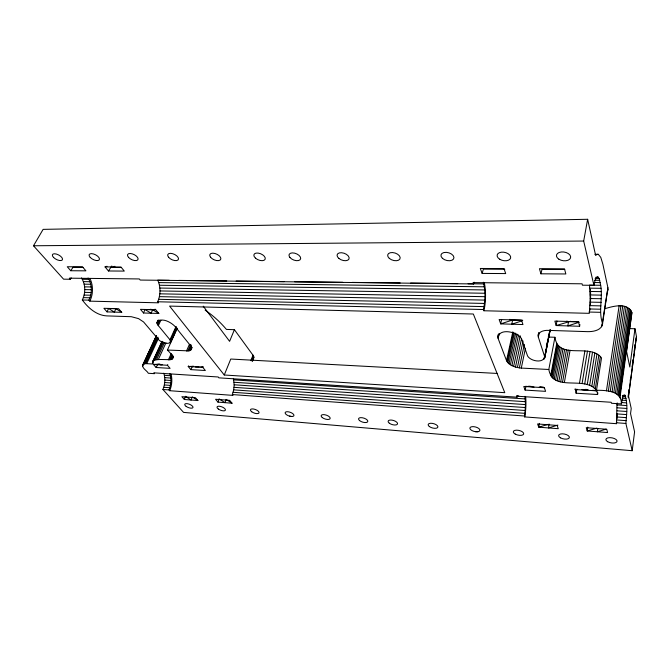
<?xml version="1.0" encoding="UTF-8"?>
<svg xmlns="http://www.w3.org/2000/svg" width="670" height="670" viewBox="0 0 670 670"><rect width="100%" height="100%" fill="white"/><g stroke="black" fill="none" stroke-linecap="round" stroke-linejoin="round"><path stroke-width="1" d="M483.346 282.229C485.574 291.132 485.34 300.587 483.413 309.532L483.891 310.763L589.34 313.334L590.178 298.535L589.508 285.144L600.672 285.278C602.992 298.167 598.184 311.265 602.606 323.786C601.493 330.511 593.059 331.767 587.414 331.65L548.412 330.377C544.375 330.067 537.122 331.684 538.328 337.102L544.668 356.683C543.437 363.726 530.339 361.163 527.55 355.912L521.779 339.313C518.664 331.809 498.011 327.161 498.103 338.425L506.512 360.594C509.267 365.837 515.791 367.596 521.294 368.081L548.814 369.488C553.035 392.838 584.307 375.058 596.484 390.309C605.638 390.216 621.936 390.66 621.366 403.918L611.467 403.273L611.216 402.268L516.704 396.188L517.081 397.159L218.889 377.847L218.202 376.984L153.773 372.847L154.519 373.676L148.33 373.274C147.224 370.686 140.809 367.813 143.204 364.346L156.37 336.047M525.054 396.355L525.473 404.596L524.669 416.916L616.484 423.691L616.986 403.147M163.79 373.182C165.49 378.483 165.08 384.371 162.911 389.471L183.563 412.393L632.195 450.709L625.889 423.457C626.551 414.085 628.217 403.876 624.792 394.923L623.77 395.082L622.723 397.285L621.366 403.918M162.911 389.471L169.008 389.915L169.711 390.71L233.001 395.384L232.348 394.563L233.679 389.856L234.165 384.781L233.386 378.382M81.472 277.916C85.651 284.407 85.735 293.142 82.318 299.976L88.901 300.135L89.805 301.148L158.53 302.823L157.685 301.768C160.716 295.009 160.775 286.936 157.76 280.161L169.259 280.295M169.008 389.915C171.16 384.789 171.57 378.893 169.887 373.575M88.901 300.135C92.301 293.259 92.226 284.516 88.063 277.983M82.318 299.976C88.164 307.899 96.455 315.335 106.773 315.897L131.32 316.701L138.539 318.627L143.581 321.96L158.296 339.255C160.172 342.638 172.6 346.206 169.979 339.782L157.618 324.757L156.973 322.948L157.911 320.293M632.195 450.709L634.582 431.865L630.554 413.608L631.224 408.491L628.494 395.995L636.458 336.516L634.984 328.761L629.926 328.602M636.458 336.516L628.326 397.771L628.494 395.995M634.984 328.761L629.8 367.001L626.576 351.432L631.952 312.798C627.589 301.994 613.167 306.24 604.7 308.736M628.1 396.523L628.376 394.479M628.787 391.414L629.063 389.362M630.16 381.18L630.428 379.136M632.078 366.859L632.354 364.815M632.765 361.75L633.033 359.698M633.452 356.633L633.719 354.589M634.13 351.516L634.406 349.472M634.817 346.407L635.093 344.355M635.503 341.29L635.78 339.246M587.766 427.075L587.23 430.969L607.606 432.56L606.744 429.261L586.267 427.695L587.23 430.969L596.945 428.097M597.782 428.792L597.372 431.756L606.157 429.143M618.921 395.878L630.922 310.31M619.582 396.849L631.534 311.316M619.959 397.821L631.869 312.346M616.81 394.044L628.946 308.434M617.991 394.94L630.051 309.339M613.812 392.511L626.132 306.919M615.403 393.231L627.631 307.622M612.079 391.9L624.49 306.341M610.236 391.422L622.757 305.914M606.442 390.895L619.164 305.512M608.343 391.087L620.964 305.629M579.617 326.273L578.436 321.776L554.869 321.106L556.175 325.553L579.617 326.273L579.877 324.514M596.484 390.309L601.526 357.88C589.768 342.512 558.42 360.979 554.928 337.278L548.697 337.052M595.27 388.977L600.354 356.532M591.794 386.54L596.962 354.087M601.601 326.734L602.079 323.71M605.286 303.56L605.605 301.542M602.464 322.211L607.924 287.824L602.866 264.206L600.781 257.372L598.302 254.315L594.901 254.366M602.322 325.31L607.924 287.824M593.695 387.704L598.821 355.251M589.625 385.51L594.834 353.057M587.238 384.639L592.506 352.202M539.4 423.381L538.772 427.184L558.261 428.7L557.155 425.458L537.591 423.959L538.772 427.184L548.177 424.361M556.921 320.98L556.175 325.553L570.555 321.29M584.701 383.952L590.027 351.541M578.319 321.826L568.545 321.592L567.833 325.913L579.316 322.186M582.096 383.475L587.464 351.097M585.923 389.262L585.773 390.175L581.92 389.655M549.115 424.085L548.47 427.937L557.909 425.09M579.483 383.215L584.91 350.879M575.187 388.734L576.108 393.215L597.59 394.529L597.883 392.863M596.761 390.007L597.59 394.529M564.375 382.361L570.086 350.259M562.524 382.185L568.277 350.109M560.681 381.85L566.468 349.799M557.155 380.778L563.018 348.76M70.266 279.248L69.312 278.176L139.318 278.946L140.223 280.06L473.581 283.929L473.07 282.606L582.071 283.804L582.414 285.194L593.93 285.328L583.679 241.049L587.649 219.291L43.123 229.366L33.5 245.773L63.583 279.172L70.266 279.248L71.171 277.849M558.872 381.381L564.701 349.346M555.572 380.066L561.468 348.048M552.926 378.357L558.889 346.34M554.149 379.253L560.078 347.236M550.732 375.418L556.762 343.35M551.192 376.414L557.206 344.372M551.929 377.403L557.917 345.377M548.814 369.488L554.928 337.278M607.765 291.006L608.058 289.44M576.108 393.215L576.895 389.103M543.998 359.221L544.593 356.18M546.368 347.068L547.356 342.002M548.336 336.935L548.73 334.908M544.668 356.683L549.802 330.276M544.459 358.659L549.978 330.276M544.794 357.37L550.12 329.967M544.727 358.04L550.246 329.632M501.595 319.414L500.725 323.87L522.969 324.548L521.478 320.159L499.125 319.523L500.725 323.87L512.625 320L522.742 320.243M593.93 285.328L595.086 280.261L597.163 276.718L597.866 276.743L599.181 278.586L600.672 285.278M538.219 334.933L538.621 332.931M538.119 335.997L538.73 333.007M538.328 337.102L539.132 333.107M521.294 368.081L525.439 348.224M519.351 367.897L524.3 344.347M517.391 367.554L523.019 340.946M513.63 366.415L520.205 335.745M515.473 367.051L521.57 338.417M511.913 365.644L518.521 334.975M509.024 363.793L515.699 333.124M510.373 364.765L517.014 334.096M507.073 361.683L513.379 332.94M507.919 362.755L514.401 333.099M506.512 360.594L512.835 331.826M252.556 360.937L253.838 357.378L253.495 355.912L234.408 329.69L226.427 329.414A248.486 162.542 -47.3 0 0 205.146 310.126M497.885 336.206L498.354 334.188M497.835 337.303L498.53 334.28M498.103 338.425L499.259 333.392M539.291 386.959L544.367 387.712L545.598 391.347L525.113 390.091L526.042 386.088M540.924 273.804L539.425 268.712L564.483 268.821L565.84 273.963L540.924 273.804L541.988 269.399L564.751 269.499M517.081 397.159L517.475 395.526M636.274 338.384L636.5 337.471M482.14 273.419L480.315 268.469L503.999 268.57L505.699 273.578L482.14 273.419L483.38 269.139L504.828 269.24M143.204 364.346L145.616 363.617L153.036 364.003L152.835 361.197L162.006 341.256M473.581 283.929L474.1 282.187M217.959 402.117L219.082 398.876L224.969 402.662L226.125 399.429L232.029 403.214L217.959 402.117L215.589 399.27L229.693 400.35L232.029 403.214M184.342 399.488L185.498 396.313L191.092 400.015L192.29 396.849L197.885 400.543L184.342 399.488L181.871 396.69L195.456 397.729L197.885 400.543M251.577 360.778L253.495 355.912M252.247 360.56L253.771 356.666M252.314 361.272L253.838 357.378M250.831 360.661L253.009 355.117M143.531 312.999L140.482 309.339L155.834 309.774L158.84 313.459L143.531 312.999L144.955 309.507L152.626 309.766L155.381 309.264M224.257 374.999L169.585 306.09L473.33 314.012L504.778 392.679L224.257 374.999L230.765 359.036L497.307 373.45M234.408 329.69L229.601 341.34L203.236 306.165M158.84 313.459L152.626 309.766L151.152 313.225L144.955 309.507M107.066 311.885L108.532 308.468L115.893 308.719L121.739 312.329L107.066 311.885L103.909 308.3L118.623 308.719L121.739 312.329M177.19 328.484L167.408 350.05L188.94 350.871L189.911 350.578L191.578 346.775M189.911 350.578L190.69 350.15L191.938 347.295M190.69 350.15L192.072 347.697M186.486 351.021L189.409 344.38M187.784 351.021L190.707 344.372M188.94 350.871L191.436 345.167M152.835 361.197C159.485 356.088 183.53 365.778 167.408 350.05M170.532 359.849L172.617 355.209M171.394 359.597L173.061 355.879M172.073 359.221L173.321 356.432M172.55 358.735L173.388 356.867M115.893 308.719L114.377 312.111L108.532 308.468M168.338 359.974L171.26 353.484M169.51 359.974L172.006 354.413M170.674 340.938L176.713 327.638M170.272 342.713L176.838 328.174M170.599 342.37L176.805 328.66M169.979 339.782L176.034 326.474M170.398 340.368L176.445 327.06M156.78 359.413L164.359 342.847M158.38 359.413L165.951 342.831M152.593 362.026L162.14 341.491M152.66 362.972L153.966 360.133M154.259 359.966L162.693 341.608M155.398 359.597L163.405 342.135M145.616 363.617L157.902 337.144M146.738 363.626L158.572 338.074M142.559 365.376L156.378 335.595M142.559 366.013L149.125 351.901M150.005 350.025L156.571 335.913M143.824 363.986L156.562 336.608M144.636 363.743L156.931 337.286M157.618 324.757L159.787 320.118M158.304 325.721L160.909 320.159M156.973 322.948L158.279 320.159M157.165 323.819L158.907 320.109M157.04 322.153C161.855 317.119 170.858 322.17 174.92 326.34L190.389 345.494L191.461 347.328L191.243 349.598M188.546 365.853L188.22 366.507L190.833 369.631L205.363 370.518L202.801 367.369L203.119 366.716M190.833 369.631L192.483 366.306M167.433 365.267L170.105 368.358L156.127 367.503L153.422 364.43L167.433 365.267L167.768 364.622M156.127 367.503L157.835 364.254L160.825 364.43M107.007 266.266L105.048 266.911L108.448 270.981L111.798 265.998M253.696 358.023L252.799 359.045M70.777 270.739L85.919 270.839L82.452 266.819L67.26 266.752L70.777 270.739L72.971 267.305L83.046 267.355M521.913 320.871L511.788 324.205L512.625 320L509.711 319.356M112.954 266.945L114.93 266.3M478.028 431.698L475.641 431.715A5.159 2.328 14.1 0 1 469.963 427.77A5.159 2.328 14.1 0 1 477.526 427.703A5.159 2.328 14.1 0 1 478.028 431.698L475.641 431.715M153.422 364.43L159.686 364.17M193.906 366.272L188.22 366.507L202.801 367.369M598.302 254.315L596.978 254.357L595.638 255.479L587.649 219.291M160.398 364.849L162.24 364.79M195.481 366.934L199.3 366.825M33.5 245.773L583.679 241.049M105.048 266.911L120.935 266.978L124.285 271.09L108.448 270.981M110.575 267.472L121.446 267.523M595.471 277.347L598.544 277.372M595.094 278.553L599.181 278.586M594.659 280.295L599.759 280.345M594.156 282.531L600.261 282.598M82.335 279.29L88.926 279.365M178.664 280.403L226.728 280.956M236.133 281.065L284.206 281.618M294.649 281.743L342.722 282.296M352.127 282.405L400.191 282.958M410.643 283.083L457.669 283.619M468.112 283.745L483.79 283.921M83.373 281.618L89.956 281.71M158.731 282.598L484.31 286.802M589.843 288.167L600.99 288.309M84.135 284.164L90.718 284.264M159.435 285.253L484.678 289.942M590.069 291.467L601.199 291.626M84.604 286.852L91.179 286.961M159.862 288.058L484.879 293.259M590.186 294.951L601.3 295.127M84.755 289.616L91.329 289.733M159.996 290.939L484.921 296.676M590.178 298.535L601.292 298.728M84.596 292.38L91.17 292.505M159.837 293.828L484.779 300.093M590.052 302.128L601.166 302.346M84.127 295.076L90.701 295.21M159.393 296.642L484.485 303.435M589.818 305.637L600.931 305.872M83.365 297.631L89.939 297.773M158.673 299.314L484.025 306.609M589.466 308.971L600.596 309.222M157.685 301.768L483.413 309.532M589.022 312.044L600.169 312.312M200.774 366.8L202.843 366.925M529.107 386.272L531.143 386.389M540.338 386.933L543.404 387.118M585.052 389.588L588.118 389.772M544.367 387.712L523.789 386.49L525.113 390.091M575.028 389.538L596.618 390.828L592.732 390.258M622.346 395.442L625.252 395.618M622.773 396.623L625.671 396.799M622.17 398.198L626.04 398.441M621.517 400.174L626.341 400.476M516.712 395.828L518.798 395.962M621.752 402.561L626.559 402.871M164.385 375.334L170.473 375.736M233.746 379.873L525.313 398.926M617.095 404.923L626.71 405.551M164.745 377.654L170.825 378.056M234.065 382.277L525.456 401.699M617.17 407.804L626.777 408.449M164.853 380.066L170.942 380.485M234.165 384.781L525.473 404.596M617.154 410.827L626.752 411.481M164.72 382.52L170.808 382.947M234.039 387.335L525.364 407.553M617.053 413.918L626.651 414.579M164.351 384.949L170.431 385.384M233.679 389.856L525.129 410.492M616.861 416.983L626.475 417.661M163.74 387.285L169.828 387.721M233.11 392.293L524.778 413.331M616.593 419.956L626.216 420.651M232.348 394.563L524.317 416.003M616.258 422.745L625.889 423.457M291.651 416.505L289.432 416.12A4.64 1.951 19.3 0 1 285.428 412.192A4.64 1.951 19.3 0 1 292.48 413.407A4.64 1.951 19.3 0 1 291.651 416.505L289.432 416.12M527.994 386.263L534.032 387.092M566.661 321.19L568.545 321.592M150.624 309.213L152.626 309.766M590.421 289.507A24.514 4.941 -88.7 0 1 590.613 294.524M590.63 296.576A24.514 4.941 -88.7 0 1 590.32 304.875M589.96 308.811A24.514 4.941 -88.7 0 1 589.734 310.687M484.351 282.899A23.308 7.11 -88.8 0 1 483.891 310.763M617.363 403.106A20.963 3.568 -87.6 0 1 617.438 405.04M617.38 413.423A20.963 3.568 -87.6 0 1 617.045 418.733M616.735 421.773A20.963 3.568 -87.6 0 1 616.484 423.691M525.682 397.193A20.083 5.209 -87.1 0 1 524.669 416.916M89.939 278.536A18.844 12.998 -89.5 0 1 89.805 301.148M171.135 374.312A16.683 10.067 -84.5 0 1 169.711 390.71M289.909 257.456A6.156 3.417 21.6 0 0 300.051 259.801A6.156 3.417 21.6 0 0 294.557 253.134A6.156 3.417 21.6 0 0 289.909 257.456M607.648 441.706A5.67 2.563 10 0 0 616.936 441.706A5.67 2.563 10 0 0 609.868 437.644A5.67 2.563 10 0 0 607.648 441.706M560.463 437.82A5.477 2.479 11.4 0 0 569.299 437.803A5.477 2.479 11.4 0 0 562.247 433.817A5.477 2.479 11.4 0 0 560.463 437.82M515.255 434.101A5.31 2.404 12.7 0 0 523.655 434.06A5.31 2.404 12.7 0 0 516.629 430.148A5.31 2.404 12.7 0 0 515.255 434.101M90.232 257.422A5.687 2.655 26.8 0 0 99.143 259.977A5.687 2.655 26.8 0 0 93.465 253.955A5.687 2.655 26.8 0 0 90.232 257.422M218.336 409.035A4.489 1.809 21 0 0 225.355 410.266A4.489 1.809 21 0 0 219.978 406.322A4.489 1.809 21 0 0 218.336 409.035M255.505 258.159A6.064 3.283 22.8 0 0 265.102 259.323A6.064 3.283 22.8 0 0 258.101 253.084A6.064 3.283 22.8 0 0 255.505 258.159M186.143 406.397A4.422 1.742 21.7 0 0 192.96 407.595A4.422 1.742 21.7 0 0 187.541 403.709A4.422 1.742 21.7 0 0 186.143 406.397M251.711 411.765A4.556 1.876 20.2 0 0 258.938 413.022A4.556 1.876 20.2 0 0 253.62 409.018A4.556 1.876 20.2 0 0 251.711 411.765M53.592 257.473A5.611 2.513 27.4 0 0 62.276 259.977A5.611 2.513 27.4 0 0 56.473 254.089A5.611 2.513 27.4 0 0 53.592 257.473M389.337 423.222A4.908 2.169 16.5 0 0 397.352 424.261A4.908 2.169 16.5 0 0 391.791 420.098A4.908 2.169 16.5 0 0 389.337 423.222M429.319 426.505A5.025 2.245 15.3 0 0 437.636 427.569A5.025 2.245 15.3 0 0 432.142 423.34A5.025 2.245 15.3 0 0 429.319 426.505M168.614 257.305A5.854 2.948 25.2 0 0 178.011 259.985A5.854 2.948 25.2 0 0 172.651 253.687A5.854 2.948 25.2 0 0 168.614 257.305M128.54 257.364A5.762 2.797 26.1 0 0 137.685 259.985A5.762 2.797 26.1 0 0 132.157 253.821A5.762 2.797 26.1 0 0 128.54 257.364M210.589 257.247A5.955 3.116 24.1 0 0 220.246 259.993A5.955 3.116 24.1 0 0 215.078 253.536A5.955 3.116 24.1 0 0 210.589 257.247M322.262 417.544A4.723 2.027 18.4 0 0 329.958 418.867A4.723 2.027 18.4 0 0 324.774 414.738A4.723 2.027 18.4 0 0 322.262 417.544M359.597 420.601A4.824 2.102 17.4 0 0 367.537 421.958A4.824 2.102 17.4 0 0 362.428 417.762A4.824 2.102 17.4 0 0 359.597 420.601M499.703 259.231A6.901 4.179 12.2 0 0 510.632 257.967A6.901 4.179 12.2 0 0 501.369 252.188A6.901 4.179 12.2 0 0 499.703 259.231M558.889 259.215A7.177 4.363 9.2 0 0 570.555 257.916A7.177 4.363 9.2 0 0 561.259 251.97A7.177 4.363 9.2 0 0 558.889 259.215M338.844 258.394A6.298 3.601 19.7 0 0 348.97 259.03A6.298 3.601 19.7 0 0 341.533 252.732A6.298 3.601 19.7 0 0 338.844 258.394M389.287 258.352A6.465 3.794 17.5 0 0 399.898 259.014A6.465 3.794 17.5 0 0 392.561 252.548A6.465 3.794 17.5 0 0 389.287 258.352M442.418 258.31A6.667 3.986 15 0 0 453.548 258.988A6.667 3.986 15 0 0 446.337 252.356A6.667 3.986 15 0 0 442.418 258.31"/></g></svg>
